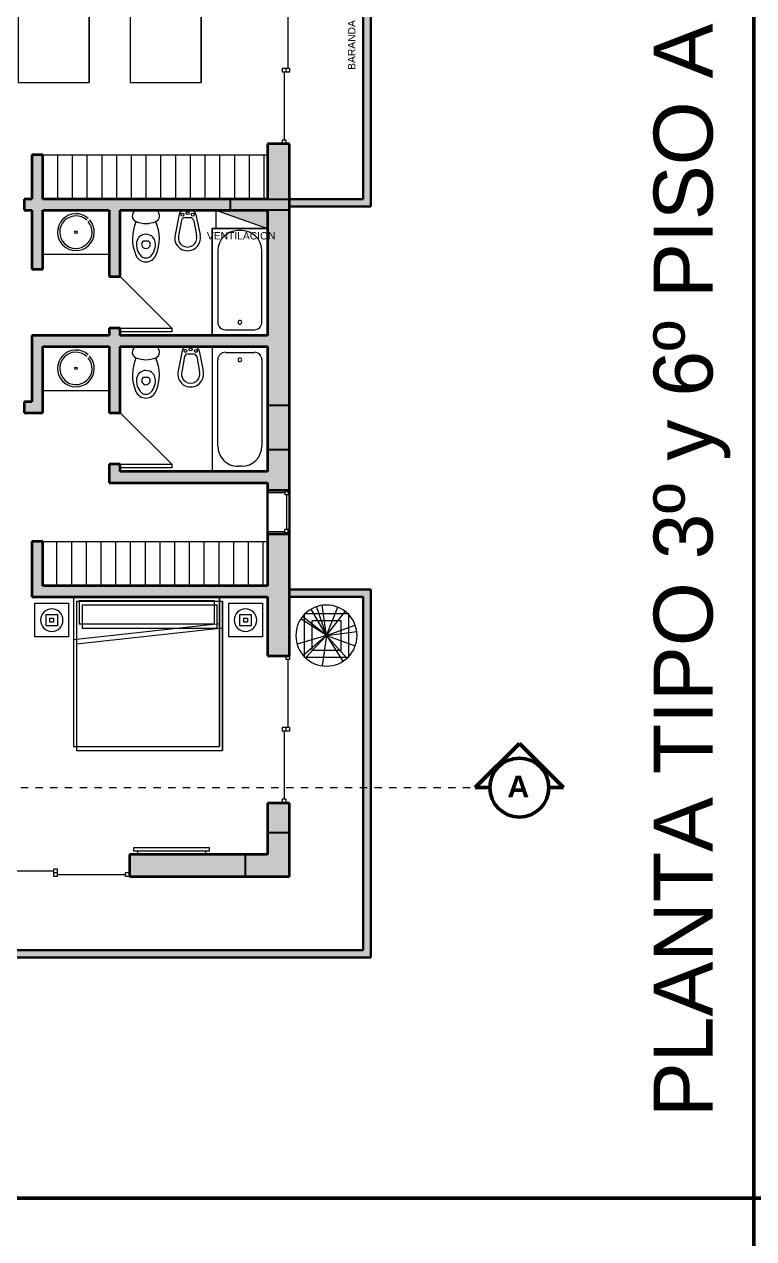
# Model space of a CAD drawing. Header units: metres. Extents: x 42 to 294, y -52 to 32.
# Drawn here: x 73.89 to 83.79, y -24.78 to -8.28 of the extents above; entities that cross this region are included whole.
import ezdxf

# ---------------------------------------------------------------- set-up
doc = ezdxf.new("R2010")
doc.units = ezdxf.units.M
doc.header["$LTSCALE"] = 0.15
doc.linetypes.add('Trazo punto', pattern=[0.015875, 0.00635, -0.004763, 0, -0.004763])
doc.layers.get('0').update_dxf_attribs({"lineweight": 20})
for name, color, linetype, lineweight in [('A-----SYP', 6, 'Continuous', 50), ('A-DOORSYM', 1, 'Continuous', 9), ('A-ELEVOTM', 1, 'Continuous', 9), ('A-GLAZIDM', 6, 'Continuous', 9), ('A-WALL', 2, 'Continuous', 30), ('E-LITEEQM', 4, 'Continuous', 9), ('I-DETLFUM', 2, 'Continuous', 9), ('L-DETLGEM', 6, 'Continuous', 9), ('L-PLNTBEM', 3, 'Continuous', 9), ('P-SANRFIM', 6, 'Continuous', 9), ('RECUADRO', 82, 'Continuous', 50), ('VENTILACIONES', 4, 'Continuous', 9)]:
    doc.layers.add(name, color=color, linetype=linetype, lineweight=lineweight)
doc.layers.add('Hatch', color=8, linetype='Continuous')
doc.layers.add('MUROS', color=11, linetype='Continuous')
doc.styles.get("Standard").update_dxf_attribs({"font": 'arial.ttf', "height": 0.15})

# ---------------------------------------------------------------- blocks, each defined once
blk = doc.blocks.new('Deslizante-2 Paneles - 2000 x 2100mm-74-04 Tercer piso')
at = {"layer": 'A-DOORSYM', "lineweight": 13}
for p, q in [((-1, 0.277), (-1, 0.227)), ((-1, 0.277), (-0.95, 0.277)), ((-1, 0.227), (-0.95, 0.227)), ((-0.95, 0.277), (-0.95, 0.227)), ((-0.0254, 0.277), (-0.0254, 0.227)), ((-0.0254, 0.277), (0.0254, 0.277)), ((-0.0254, 0.227), (-0.0254, 0.177)), ((-0.0254, 0.227), (0.0254, 0.227)), ((-0.0254, 0.227), (0.0254, 0.227)), ((-0.0254, 0.177), (0.0254, 0.177)), ((0.0254, 0.277), (0.0254, 0.227)), ((0.0254, 0.227), (0.0254, 0.177)), ((0.9492, 0.227), (0.9492, 0.177)), ((0.9492, 0.227), (1, 0.227)), ((0.9492, 0.177), (1, 0.177)), ((1, 0.227), (1, 0.177))]:
    blk.add_line(p, q, dxfattribs=at)
at = {"layer": 'A-ELEVOTM'}
for p, q in [((-0.95, 0.252), (-0.0254, 0.252)), ((0.0254, 0.202), (0.9492, 0.202))]:
    blk.add_line(p, q, dxfattribs=at)
blk = doc.blocks.new('Puerta de 1 hoja - 70x210 cm-112-04 Tercer piso')
at = {"layer": 'A-DOORSYM', "lineweight": 13}
for p, q in [((0.617, 0.775), (-0.083, 0.075)), ((0.617, 0.775), (-0.083, 0.075)), ((0.617, 0.075), (0.617, 0.775))]:
    blk.add_line(p, q, dxfattribs=at)
blk = doc.blocks.new('Montante - 0600x 1000mm-97-04 Tercer piso')
at = {"layer": 'A-GLAZIDM', "lineweight": 13}
for p, q in [((-0.3381, 0.15), (-0.31905, 0.15)), ((-0.31905, 0.08655), (-0.31905, 0.15)), ((-0.31905, 0.131), (-0.31905, 0.08655)), ((-0.31905, 0.131), (-0.2746, 0.131)), ((-0.31905, 0.08655), (-0.2746, 0.08655)), ((-0.31905, 0.08655), (-0.30635, 0.08655)), ((-0.30635, -0.15), (-0.30635, 0.08655)), ((-0.2746, 0.131), (-0.2746, 0.08655)), ((-0.2746, 0.108775), (0.1984, 0.108775)), ((0.1984, 0.131), (0.1984, 0.08655)), ((0.24285, 0.131), (0.1984, 0.131)), ((0.24285, 0.08655), (0.1984, 0.08655)), ((0.23015, 0.08655), (0.24285, 0.08655)), ((0.23015, 0.08655), (0.23015, -0.15)), ((0.24285, 0.08655), (0.24285, 0.15)), ((0.2619, 0.15), (0.24285, 0.15)), ((0.24285, 0.131), (0.24285, 0.08655)), ((-0.30635, -0.15), (-0.3381, -0.15)), ((0.23015, -0.15), (0.2619, -0.15))]:
    blk.add_line(p, q, dxfattribs=at)
blk = doc.blocks.new('Bed _3_ - 1981 x 2032mm - King-51-04 Tercer piso')
at = {"layer": 'I-DETLFUM'}
for p, q in [((-0.719, 0.969), (-0.719, -1.062)), ((-0.719, 0.969), (-0.719, -1.062)), ((-0.643, 0.92), (-0.643, 0.602)), ((-0.643, 0.92), (1.186, 0.92)), ((1.186, 0.92), (1.186, 0.602)), ((1.262, 0.969), (1.262, -1.062)), ((1.262, -1.062), (1.262, 0.969)), ((1.262, 0.602), (-0.719, 0.384)), ((-0.643, 0.602), (1.186, 0.602)), ((-0.719, -1.062), (1.262, -1.062)), ((-0.719, -1.062), (1.262, -1.062))]:
    blk.add_line(p, q, dxfattribs=at)
blk = doc.blocks.new('Mesa-Mesita de noche - 0457 x 0457 x 0610 mm-18-04 Tercer piso')
at = {"layer": 'I-DETLFUM'}
for p, q in [((0.004, 0), (0.004, 0.457)), ((0.004, 0.457), (0.461, 0.457)), ((0.461, 0.457), (0.461, 0)), ((0.461, 0), (0.004, 0))]:
    blk.add_line(p, q, dxfattribs=at)
blk = doc.blocks.new('Table Lamp _2_ - 60 watt Incandescent-17-04 Tercer piso')
at = {"layer": 'E-LITEEQM'}
for p, q in [((-0.0762, -0.0762), (-0.0762, 0.0762)), ((-0.0762, 0.0762), (0.0762, 0.0762)), ((-0.0254, -0.0254), (-0.0254, 0.0254)), ((-0.0254, 0.0254), (0.0254, 0.0254)), ((0.0254, 0.0254), (0.0254, -0.0254)), ((0.0762, 0.0762), (0.0762, -0.0762)), ((0.0762, -0.0762), (-0.0762, -0.0762)), ((0.0254, -0.0254), (-0.0254, -0.0254))]:
    blk.add_line(p, q, dxfattribs=at)
for start, end in [(360, 180), (180, 360)]:
    blk.add_arc((0, 0), 0.1524, start, end, dxfattribs=at)
blk = doc.blocks.new('Sink - Bathroom _2_ - Sink - Bathroom _2_-50-04 Tercer piso')
at = {"layer": 'P-SANRFIM'}
for p, q in [((-0.425, -0.002), (-0.425, -0.6)), ((-0.425, -0.002), (-0.425, -0.6)), ((-0.425, -0.6), (0.474, -0.6)), ((-0.425, -0.6), (0.474, -0.6))]:
    blk.add_line(p, q, dxfattribs=at)
blk.add_circle((0.025, -0.3), 0.017, dxfattribs=at)
for radius, start, end in [(0.25, 47.6925, 41.9972), (0.22, 47.9684, 41.4712)]:
    blk.add_arc((0.025, -0.3), radius, start, end, dxfattribs=at)
blk = doc.blocks.new('Sink - Bathroom _2_ - Sink - Bathroom _2_-49-04 Tercer piso')
at = {"layer": 'P-SANRFIM'}
for p, q in [((-0.425, -0.002), (-0.425, -0.6)), ((-0.425, -0.002), (-0.425, -0.6)), ((-0.425, -0.6), (0.474, -0.6)), ((-0.425, -0.6), (0.474, -0.6))]:
    blk.add_line(p, q, dxfattribs=at)
blk.add_circle((0.025, -0.3), 0.017, dxfattribs=at)
for radius, start, end in [(0.25, 47.6925, 41.9972), (0.22, 47.9684, 41.4712)]:
    blk.add_arc((0.025, -0.3), radius, start, end, dxfattribs=at)
blk = doc.blocks.new('2D Bath _2_ - 2D Bath _2_ 2-47-04 Tercer piso')
at = {"layer": 'P-SANRFIM'}
for p, q in [((-1.111, -0.15), (-1.111, -0.9)), ((-1.111, -0.15), (-1.111, -0.9)), ((-1.034, -0.722), (-1.034, -0.328)), ((-0.933, -0.226), (0.24, -0.226)), ((0.513, -0.5), (0.513, -0.55)), ((0.24, -0.824), (-0.933, -0.824)), ((-1.111, -0.9), (0.586, -0.9)), ((-1.111, -0.9), (0.586, -0.9))]:
    blk.add_line(p, q, dxfattribs=at)
for centre, radius, start, end in [((-0.933, -0.328), 0.102, 90, 180), ((0.24, -0.5), 0.273, 360, 90), ((-0.933, -0.525), 0.0254, 360, 180), ((-0.933, -0.525), 0.0254, 180, 0), ((0.24, -0.55), 0.273, 270, 0), ((-0.933, -0.722), 0.102, 180, 270)]:
    blk.add_arc(centre, radius, start, end, dxfattribs=at)
blk = doc.blocks.new('WC w Cistern _5_ - 540 x 360mm-46-04 Tercer piso')
at = {"layer": 'P-SANRFIM'}
for p, q in [((-0.147, -0.002), (-0.147, -0.009)), ((-0.147, -0.002), (-0.147, -0.009)), ((0.147, -0.009), (0.147, -0.002)), ((0.147, -0.009), (0.147, -0.002)), ((-0.043, -0.431), (-0.031, -0.418)), ((-0.031, -0.418), (0.031, -0.418)), ((0.031, -0.418), (0.043, -0.431))]:
    blk.add_line(p, q, dxfattribs=at)
for centre, radius, start, end in [((-0.103, -0.079), 0.0825, 122.2745, 248.8192), ((-0.103, -0.079), 0.0825, 122.2745, 246.8782), ((0.375, -0.388), 0.558, 155.3545, 203.7969), ((0.375, -0.388), 0.558, 155.3903, 203.7969), ((0, 0.162), 0.344, 246.8782, 293.1218), ((-0.375, -0.388), 0.558, 336.2031, 24.6455), ((0.103, -0.079), 0.0825, 291.1808, 57.7255), ((-0.375, -0.388), 0.558, 336.2031, 24.6097), ((0.103, -0.079), 0.0825, 293.1218, 57.7255), ((0, -0.456), 0.128, 89.9985, 170.9061), ((0, -0.456), 0.128, 42.4453, 90.0015), ((0.091, -0.47), 0.22, 170.9061, 224.3974), ((-0.008, -0.466), 0.05, 135, 197.1865), ((0, -0.464), 0.0581, 197.1865, 342.8171), ((0.008, -0.466), 0.05, 342.8171, 45), ((-0.091, -0.47), 0.22, 315.6026, 9.0939), ((0, -0.456), 0.128, 9.0939, 42.4453), ((0.001, -0.553), 0.15, 203.7969, 269.4689), ((0.001, -0.553), 0.15, 203.7969, 269.4689), ((-0.008, -0.567), 0.0816, 224.3974, 275.8355), ((-0.001, -0.553), 0.15, 270.5311, 336.2031), ((-0.001, -0.553), 0.15, 270.5311, 336.2031), ((0.008, -0.567), 0.0816, 264.1645, 315.6026)]:
    blk.add_arc(centre, radius, start, end, dxfattribs=at)
blk = doc.blocks.new('Television - Plasma - 42_-33-04 Tercer piso')
at = {"layer": 'I-DETLFUM'}
for p, q in [((0.5207, 0), (-0.4064, 0)), ((-0.4064, 0), (-0.4064, -0.0508)), ((0.5207, 0), (-0.4064, 0)), ((-0.4064, 0), (-0.4064, -0.0508)), ((-0.4064, -0.0508), (-0.4572, -0.0508)), ((-0.4572, -0.0508), (-0.4572, -0.0889)), ((-0.4572, -0.0508), (-0.4572, -0.0889)), ((0.5715, -0.0508), (-0.4572, -0.0508)), ((-0.4572, -0.0889), (0.5715, -0.0889)), ((-0.4572, -0.0889), (0.5715, -0.0889)), ((0.5207, -0.0508), (0.5207, 0)), ((0.5207, -0.0508), (0.5207, 0)), ((0.5715, -0.0508), (0.5207, -0.0508)), ((0.5715, -0.0889), (0.5715, -0.0508)), ((0.5715, -0.0889), (0.5715, -0.0508))]:
    blk.add_line(p, q, dxfattribs=at)
blk = doc.blocks.new('Tiesto - 0600 x 0600mm-31-04 Tercer piso')
at = {"layer": 'L-DETLGEM'}
for p, q in [((-0.3, -0.3), (-0.3, 0.3)), ((-0.3, 0.3), (0.3, 0.3)), ((-0.1984, 0.1984), (-0.1984, -0.1984)), ((0.1984, 0.1984), (-0.1984, 0.1984)), ((0.1984, -0.1984), (0.1984, 0.1984)), ((0.3, 0.3), (0.3, -0.3)), ((0.3, -0.3), (-0.3, -0.3)), ((-0.1984, -0.1984), (0.1984, -0.1984))]:
    blk.add_line(p, q, dxfattribs=at)
blk = doc.blocks.new('RPC Tree - Deciduous - Gray Birch - 1_5 Meter-30-04 Tercer piso')
at = {"layer": 'L-PLNTBEM'}
for q in [(-0.209, 0.359), (-0.133, 0.393), (-0.059, 0.411), (0.156, 0.385), (-0.347, 0.228), (-0.325, 0.257), (0.254, 0.328), (-0.397, -0.119), (-0.314, -0.271), (-0.284, -0.302), (-0.059, -0.411), (0.39, 0.141), (0.412, 0.053), (0.224, -0.349), (0.278, -0.308), (0.391, -0.14)]:
    blk.add_line((0, 0), q, dxfattribs=at)
for start, end in [(360, 180), (180, 360)]:
    blk.add_arc((0, 0), 0.415, start, end, dxfattribs=at)
blk = doc.blocks.new('Sección - Extremo de sección-3896-04 Tercer piso')
at = {"layer": 'A-----SYP'}
for p, q in [((-0.006, 0.00598), (-0.012, 0)), ((0, 0), (-0.006, 0.00598)), ((-0.012, 0), (-0.01, 0)), ((-0.002, 0), (0, 0))]:
    blk.add_line(p, q, dxfattribs=at)
blk.add_circle((-0.006, 0), 0.004, dxfattribs=at)
blk.add_arc((-0.006, 0), 0.004, 0, 180, dxfattribs=at)
blk = doc.blocks.new('Deslizante-2 Paneles - 2000 x 2100mm-72-02 Primer piso')
at = {"layer": 'A-DOORSYM', "lineweight": 13}
for p, q in [((-1, 0.277), (-1, 0.227)), ((-1, 0.277), (-0.95, 0.277)), ((-1, 0.227), (-0.95, 0.227)), ((-0.95, 0.277), (-0.95, 0.227)), ((-0.0254, 0.277), (-0.0254, 0.227)), ((-0.0254, 0.277), (0.0254, 0.277)), ((-0.0254, 0.227), (-0.0254, 0.177)), ((-0.0254, 0.227), (0.0254, 0.227)), ((-0.0254, 0.227), (0.0254, 0.227)), ((-0.0254, 0.177), (0.0254, 0.177)), ((0.0254, 0.277), (0.0254, 0.227)), ((0.0254, 0.227), (0.0254, 0.177)), ((0.9492, 0.227), (0.9492, 0.177)), ((0.9492, 0.227), (1, 0.227)), ((0.9492, 0.177), (1, 0.177)), ((1, 0.227), (1, 0.177))]:
    blk.add_line(p, q, dxfattribs=at)
at = {"layer": 'A-ELEVOTM'}
for p, q in [((-0.95, 0.252), (-0.0254, 0.252)), ((0.0254, 0.202), (0.9492, 0.202))]:
    blk.add_line(p, q, dxfattribs=at)
blk = doc.blocks.new('Puerta de 1 hoja - 70x210 cm-62-02 Primer piso')
at = {"layer": 'A-DOORSYM', "lineweight": 13}
for p, q in [((0.617, 0.775), (-0.083, 0.075)), ((0.617, 0.775), (-0.083, 0.075)), ((0.617, 0.075), (0.617, 0.775))]:
    blk.add_line(p, q, dxfattribs=at)
blk = doc.blocks.new('Bed _3_ - 1981 x 2032mm - King-21-02 Primer piso')
at = {"layer": 'I-DETLFUM'}
for p, q in [((-0.719, 0.97), (-0.719, -1.062)), ((-0.719, 0.97), (-0.719, -1.062)), ((-0.643, 0.92), (-0.643, 0.602)), ((-0.643, 0.92), (1.186, 0.92)), ((1.186, 0.92), (1.186, 0.602)), ((1.262, -1.062), (1.262, 0.97)), ((1.262, 0.97), (1.262, -1.062)), ((1.262, 0.602), (-0.719, 0.384)), ((-0.643, 0.602), (1.186, 0.602)), ((-0.719, -1.062), (1.262, -1.062)), ((-0.719, -1.062), (1.262, -1.062))]:
    blk.add_line(p, q, dxfattribs=at)
blk = doc.blocks.new('Mesa-Mesita de noche - 0457 x 0457 x 0610 mm-22-02 Primer piso')
at = {"layer": 'I-DETLFUM'}
for p, q in [((0.004, 0), (0.004, 0.457)), ((0.004, 0.457), (0.461, 0.457)), ((0.461, 0.457), (0.461, 0)), ((0.461, 0), (0.004, 0))]:
    blk.add_line(p, q, dxfattribs=at)
blk = doc.blocks.new('Table Lamp _2_ - 60 watt Incandescent-23-02 Primer piso')
at = {"layer": 'E-LITEEQM'}
for p, q in [((-0.0762, -0.0762), (-0.0762, 0.0762)), ((-0.0762, 0.0762), (0.0762, 0.0762)), ((-0.0254, -0.0254), (-0.0254, 0.0254)), ((-0.0254, 0.0254), (0.0254, 0.0254)), ((0.0254, 0.0254), (0.0254, -0.0254)), ((0.0762, 0.0762), (0.0762, -0.0762)), ((0.0762, -0.0762), (-0.0762, -0.0762)), ((0.0254, -0.0254), (-0.0254, -0.0254))]:
    blk.add_line(p, q, dxfattribs=at)
for start, end in [(360, 180), (180, 360)]:
    blk.add_arc((0, 0), 0.1524, start, end, dxfattribs=at)
blk = doc.blocks.new('Television - Plasma - 42_-91-02 Primer piso')
at = {"layer": 'I-DETLFUM'}
for p, q in [((-0.4064, 0), (-0.4064, -0.0508)), ((-0.4064, 0), (-0.4064, -0.0508)), ((-0.4064, -0.0508), (-0.4572, -0.0508)), ((-0.4572, -0.0508), (-0.4572, -0.0889)), ((-0.4572, -0.0508), (-0.4572, -0.0889)), ((0.5715, -0.0508), (-0.4572, -0.0508)), ((-0.4572, -0.0889), (0.5715, -0.0889)), ((-0.4572, -0.0889), (0.5715, -0.0889)), ((0.5207, -0.0508), (0.5207, 0)), ((0.5207, -0.0508), (0.5207, 0)), ((0.5715, -0.0508), (0.5207, -0.0508)), ((0.5715, -0.0889), (0.5715, -0.0508)), ((0.5715, -0.0889), (0.5715, -0.0508))]:
    blk.add_line(p, q, dxfattribs=at)
blk = doc.blocks.new('Bed _3_ - 0965 x 1905mm - Twin-89-02 Primer piso')
at = {"layer": 'I-DETLFUM'}
for p, q in [((0.754, 0.907), (-0.211, 0.907)), ((-0.211, 0.907), (-0.211, -0.998)), ((-0.211, 0.907), (-0.211, -0.998)), ((-0.211, 0.907), (0.754, 0.907)), ((-0.135, 0.856), (-0.135, 0.602)), ((-0.135, 0.856), (0.678, 0.856)), ((0.678, 0.856), (0.678, 0.602)), ((0.754, -0.998), (0.754, 0.907)), ((0.754, 0.907), (0.754, -0.998)), ((0.754, 0.602), (-0.211, 0.384)), ((-0.135, 0.602), (0.678, 0.602)), ((-0.211, -0.998), (0.754, -0.998)), ((-0.211, -0.998), (0.754, -0.998))]:
    blk.add_line(p, q, dxfattribs=at)

msp = doc.modelspace()

# ---------------------------------------------------------------- hatches: boundary and pattern name
at = {"layer": 'Hatch', "ltscale": 0.2}
for points in [[(77.493, -10.659), (76.693, -10.659), (76.693, -10.809), (77.493, -10.809)], [(77.493, -13.459), (77.193, -13.459), (77.193, -14.059), (77.493, -14.059)]]:
    msp.add_hatch(color=256, dxfattribs=at).paths.add_polyline_path(points)
at = {"layer": 'Hatch'}
msp.add_hatch(color=256, dxfattribs=at).paths.add_polyline_path([(77.493, -19.859), (77.493, -19.259), (77.193, -19.259), (77.193, -19.559), (76.893, -19.559), (76.893, -19.859)])
at = {"layer": 'MUROS'}
h = msp.add_hatch(color=256, dxfattribs=at)
h.paths.add_polyline_path([(78.593, 0.141), (77.493, 0.141), (77.493, 0.041), (78.493, 0.041), (78.493, -6.965), (78.493, -7.115), (78.493, -10.659), (77.493, -10.659), (77.493, -10.759), (78.593, -10.759)])
h.paths.add_polyline_path([(78.493, -6.965), (77.493, -6.965), (77.493, -7.115), (78.493, -7.115)], flags=17)
h.paths.add_polyline_path([(77.493, -6.172), (77.193, -6.172), (77.193, -6.834), (77.493, -6.834)])
h.paths.add_polyline_path([(77.493, -7.434), (77.193, -7.434), (77.193, -7.909), (77.493, -7.909)])
h.paths.add_polyline_path([(77.193, -6.984), (73.318, -6.984), (73.318, -7.134), (77.193, -7.134)])
h.paths.add_polyline_path([(72.518, -6.984), (71.693, -6.984), (71.693, -7.134), (72.518, -7.134)])
h.paths.add_polyline_path([(70.793, -6.984), (70.743, -6.984), (70.718, -6.984), (70.718, -4.259), (70.568, -4.259), (70.568, -6.984), (70.493, -6.984), (70.493, -7.134), (70.793, -7.134)])
h.paths.add_polyline_path([(69.593, -6.984), (67.218, -6.984), (67.218, -7.034), (67.518, -7.034), (67.518, -7.134), (69.593, -7.134)])
h.paths.add_polyline_path([(77.493, -3.034), (77.193, -3.034), (77.193, -3.209), (72.968, -3.209), (72.968, -3.109), (72.818, -3.109), (72.818, -3.209), (72.018, -3.209), (72.018, -3.359), (77.193, -3.359), (77.193, -4.172), (77.493, -4.172)])
h = msp.add_hatch(color=256, dxfattribs=at)
h.paths.add_polyline_path([(72.993, -7.134), (72.843, -7.134), (72.843, -7.859), (72.845, -7.859), (72.845, -7.924), (72.843, -8.659), (71.468, -8.659), (71.468, -8.809), (71.518, -8.809), (71.543, -8.809), (71.543, -11.409), (71.693, -11.409), (71.693, -10.809), (72.043, -10.809), (72.043, -10.659), (71.693, -10.659), (71.693, -8.809), (72.843, -8.809), (72.843, -10.337), (72.993, -10.337)])
h.paths.add_polyline_path([(76.693, -10.659), (74.143, -10.659), (74.143, -10.059), (73.993, -10.059), (73.993, -10.659), (73.893, -10.659), (73.893, -10.809), (73.993, -10.809), (73.993, -11.609), (74.143, -11.609), (74.143, -10.809), (74.143, -10.809), (75.043, -10.809), (75.043, -11.709), (75.193, -11.709), (75.193, -10.809), (76.693, -10.809)])
h.paths.add_polyline_path([(72.843, -10.659), (72.743, -10.659), (72.743, -10.809), (72.843, -10.809)], flags=17)
h.paths.add_polyline_path([(73.093, -10.659), (73.043, -10.659), (72.993, -10.659), (72.993, -10.809), (73.093, -10.809)])
h.paths.add_polyline_path([(77.493, -9.909), (77.193, -9.909), (77.193, -10.659), (77.493, -10.659)])
h.paths.add_polyline_path([(77.493, -10.809), (77.193, -10.809), (77.193, -12.509), (75.193, -12.509), (75.193, -12.409), (75.043, -12.409), (75.043, -12.509), (73.993, -12.509), (73.993, -13.409), (73.893, -13.409), (73.893, -13.559), (74.143, -13.559), (74.143, -12.659), (74.143, -12.659), (75.043, -12.659), (75.043, -13.559), (75.193, -13.559), (75.193, -12.659), (77.193, -12.659), (77.193, -12.662), (77.193, -13.459), (77.493, -13.459)])
h.paths.add_polyline_path([(77.493, -14.059), (77.193, -14.059), (77.193, -14.359), (75.193, -14.359), (75.193, -14.259), (75.043, -14.259), (75.043, -14.509), (77.193, -14.509), (77.193, -14.609), (77.493, -14.609)])
h = msp.add_hatch(color=256, dxfattribs=at)
h.paths.add_polyline_path([(77.493, -15.209), (77.193, -15.209), (77.193, -15.909), (74.143, -15.909), (74.143, -15.309), (73.993, -15.309), (73.993, -16.059), (77.193, -16.059), (77.193, -16.859), (77.493, -16.859)])
h.paths.add_polyline_path([(78.593, -15.959), (77.493, -15.959), (77.493, -16.059), (78.493, -16.059), (78.493, -18.649), (78.593, -18.649)])
h.paths.add_polyline_path([(78.593, -18.649), (78.493, -18.649), (78.493, -20.859), (65.668, -20.859), (65.668, -19.859), (65.568, -19.859), (65.568, -20.959), (78.593, -20.959)])
h.paths.add_polyline_path([(72.993, -14.059), (72.843, -14.059), (72.843, -18.649), (72.993, -18.649)])
h.paths.add_polyline_path([(73.093, -13.409), (72.743, -13.409), (72.743, -13.559), (72.793, -13.559), (72.843, -13.559), (72.843, -13.459), (72.993, -13.459), (72.993, -13.559), (73.093, -13.559)])
h = msp.add_hatch(color=256, dxfattribs=at)
h.paths.add_polyline_path([(77.493, -18.859), (77.193, -18.859), (77.193, -19.259), (77.493, -19.259)])
h.paths.add_polyline_path([(76.893, -19.559), (75.318, -19.559), (75.318, -19.859), (76.893, -19.859)])
h.paths.add_polyline_path([(73.318, -19.559), (73.218, -19.559), (73.218, -19.859), (73.318, -19.859)])
h.paths.add_polyline_path([(72.618, -19.559), (72.518, -19.559), (72.518, -19.859), (72.618, -19.859)])
h.paths.add_polyline_path([(72.993, -18.649), (72.843, -18.649), (72.843, -19.559), (72.993, -19.559)])
h.paths.add_polyline_path([(70.518, -19.559), (70.068, -19.559), (70.068, -19.859), (70.518, -19.859)])
h.paths.add_polyline_path([(69.768, -18.649), (69.618, -18.649), (69.618, -19.559), (69.768, -19.559)])
h.paths.add_polyline_path([(69.468, -19.559), (68.455, -19.559), (68.455, -19.859), (69.468, -19.859)])
h.paths.add_polyline_path([(66.455, -19.559), (65.368, -19.559), (65.368, -19.859), (66.455, -19.859)])
h.paths.add_polyline_path([(65.368, -18.959), (65.068, -18.959), (65.068, -19.059), (65.368, -19.059)])
at = {"layer": 'VENTILACIONES'}
msp.add_hatch(color=256, dxfattribs=at).paths.add_polyline_path([(77.193, -10.809), (76.693, -10.809), (76.493, -10.809), (77.193, -11.059)])

# ---------------------------------------------------------------- linework, layer by layer
for p, q in [((74.143, -10.059), (77.193, -10.059)), ((74.343, -10.059), (74.343, -10.659)), ((74.543, -10.059), (74.543, -10.659)), ((74.743, -10.059), (74.743, -10.659)), ((74.943, -10.059), (74.943, -10.659)), ((75.143, -10.059), (75.143, -10.659)), ((75.343, -10.059), (75.343, -10.659)), ((75.543, -10.059), (75.543, -10.659)), ((75.743, -10.059), (75.743, -10.659)), ((75.943, -10.059), (75.943, -10.659)), ((76.143, -10.059), (76.143, -10.659)), ((76.343, -10.059), (76.343, -10.659)), ((76.543, -10.059), (76.543, -10.659)), ((76.743, -10.059), (76.743, -10.659)), ((76.943, -10.059), (76.943, -10.659)), ((77.143, -10.059), (77.143, -10.659)), ((74.131, -15.309), (77.181, -15.309)), ((74.331, -15.309), (74.331, -15.909)), ((74.531, -15.309), (74.531, -15.909)), ((74.731, -15.309), (74.731, -15.909)), ((74.931, -15.309), (74.931, -15.909)), ((75.131, -15.309), (75.131, -15.909)), ((75.331, -15.309), (75.331, -15.909)), ((75.531, -15.309), (75.531, -15.909)), ((75.731, -15.309), (75.731, -15.909)), ((75.931, -15.309), (75.931, -15.909)), ((76.131, -15.309), (76.131, -15.909)), ((76.331, -15.309), (76.331, -15.909)), ((76.531, -15.309), (76.531, -15.909)), ((76.731, -15.309), (76.731, -15.909)), ((76.931, -15.309), (76.931, -15.909)), ((77.131, -15.309), (77.131, -15.909))]:
    msp.add_line(p, q)
at = {"layer": 'A-----SYP', "linetype": 'Trazo punto', "lineweight": 15}
msp.add_line((46.844, -18.649), (80.011, -18.649), dxfattribs=at)
at = {"layer": 'A-DOORSYM'}
for p, q in [((75.193, -12.459), (75.193, -12.409)), ((75.893, -12.459), (75.193, -12.459)), ((75.893, -12.409), (75.893, -12.459)), ((75.193, -14.309), (75.193, -14.259)), ((75.893, -14.309), (75.193, -14.309)), ((75.893, -14.259), (75.893, -14.309))]:
    msp.add_line(p, q, dxfattribs=at)
at = {"layer": 'A-WALL'}
for p, q in [((78.593, 0.141), (78.593, -10.759)), ((78.493, -10.659), (78.493, -7.115)), ((77.493, -10.659), (78.493, -10.659)), ((77.493, -10.759), (77.493, -10.659)), ((78.593, -10.759), (77.493, -10.759)), ((77.193, -15.209), (77.193, -14.609)), ((77.493, -14.609), (77.493, -15.209)), ((77.493, -15.959), (78.593, -15.959)), ((78.593, -15.959), (78.593, -20.959)), ((78.493, -16.059), (77.493, -16.059)), ((78.493, -20.859), (78.493, -16.059)), ((65.668, -20.859), (78.493, -20.859)), ((78.593, -20.959), (65.568, -20.959))]:
    msp.add_line(p, q, dxfattribs=at)
at = {"layer": 'A-WALL', "lineweight": 35}
for p, q in [((74.143, -10.059), (73.993, -10.059)), ((73.993, -10.059), (73.993, -10.659)), ((74.143, -10.659), (74.143, -10.059)), ((77.193, -9.909), (77.193, -10.659)), ((77.493, -9.909), (77.193, -9.909)), ((77.493, -14.609), (77.493, -9.909)), ((73.993, -10.659), (73.893, -10.659)), ((73.893, -10.659), (73.893, -10.809)), ((77.193, -10.659), (74.143, -10.659)), ((73.893, -10.809), (73.993, -10.809)), ((73.993, -10.809), (73.993, -11.609)), ((74.143, -10.809), (75.043, -10.809)), ((74.143, -11.609), (74.143, -10.809)), ((75.043, -10.809), (75.043, -11.709)), ((75.193, -10.809), (77.193, -10.809)), ((75.193, -11.709), (75.193, -10.809)), ((77.193, -10.809), (77.193, -12.509)), ((73.993, -11.609), (74.143, -11.609)), ((75.043, -11.709), (75.193, -11.709)), ((75.043, -12.509), (73.993, -12.509)), ((73.993, -12.509), (73.993, -13.409)), ((75.193, -12.409), (75.043, -12.409)), ((75.043, -12.409), (75.043, -12.509)), ((75.193, -12.509), (75.193, -12.409)), ((77.193, -12.509), (75.193, -12.509)), ((74.143, -12.659), (75.043, -12.659)), ((74.143, -13.559), (74.143, -12.659)), ((75.043, -12.659), (75.043, -13.559)), ((75.193, -12.659), (77.193, -12.659)), ((75.193, -13.559), (75.193, -12.659)), ((77.193, -12.659), (77.193, -14.359)), ((73.993, -13.409), (73.893, -13.409)), ((73.893, -13.409), (73.893, -13.559)), ((73.893, -13.559), (74.143, -13.559)), ((75.043, -13.559), (75.193, -13.559)), ((75.043, -14.259), (75.043, -14.509)), ((75.193, -14.259), (75.043, -14.259)), ((75.193, -14.359), (75.193, -14.259)), ((75.043, -14.509), (77.193, -14.509)), ((77.193, -14.359), (75.193, -14.359)), ((77.193, -14.509), (77.193, -14.609)), ((77.193, -14.609), (77.493, -14.609)), ((74.143, -15.309), (73.993, -15.309)), ((73.993, -15.309), (73.993, -16.059)), ((74.143, -15.909), (74.143, -15.309)), ((77.193, -15.209), (77.193, -15.909)), ((77.493, -15.209), (77.193, -15.209)), ((77.493, -16.859), (77.493, -15.209)), ((77.193, -15.909), (74.143, -15.909)), ((73.993, -16.059), (77.193, -16.059)), ((77.193, -16.059), (77.193, -16.859)), ((77.193, -16.859), (77.493, -16.859)), ((77.193, -18.859), (77.193, -19.559)), ((77.493, -18.859), (77.193, -18.859)), ((77.493, -19.859), (77.493, -18.859)), ((77.193, -19.559), (75.318, -19.559)), ((75.318, -19.559), (75.318, -19.859)), ((75.318, -19.859), (77.493, -19.859))]:
    msp.add_line(p, q, dxfattribs=at)
at = {"layer": 'Hatch', "ltscale": 0.2}
for p, q in [((76.693, -10.809), (76.693, -10.659)), ((76.693, -10.659), (77.493, -10.659)), ((77.493, -10.659), (77.493, -10.809)), ((77.493, -10.809), (76.693, -10.809)), ((77.493, -13.459), (77.193, -13.459)), ((77.193, -14.059), (77.193, -13.459)), ((77.493, -14.059), (77.493, -13.459)), ((77.193, -14.059), (77.493, -14.059)), ((77.193, -19.259), (77.493, -19.259)), ((77.493, -19.259), (77.493, -19.859)), ((76.893, -19.859), (76.893, -19.559)), ((76.893, -19.559), (77.193, -19.559)), ((77.493, -19.859), (76.893, -19.859))]:
    msp.add_line(p, q, dxfattribs=at)
at = {"layer": 'Hatch'}
msp.add_line((77.193, -19.259), (77.193, -19.559), dxfattribs=at)
at = {"layer": 'I-DETLFUM'}
msp.add_line((74.601, -16.117), (76.582, -16.117), dxfattribs=at)
at = {"layer": 'P-SANRFIM'}
for p, q in [((75.995, -10.869), (75.939, -11.142)), ((76.068, -10.809), (76.149, -10.809)), ((76.222, -10.869), (76.278, -11.142)), ((76.026, -10.947), (75.987, -11.154)), ((76.074, -10.909), (76.142, -10.909)), ((76.108, -10.959), (76.108, -10.959)), ((76.191, -10.947), (76.23, -11.154)), ((76.443, -11.059), (76.443, -12.509)), ((77.193, -11.059), (76.443, -11.059)), ((76.443, -11.059), (77.193, -11.059)), ((76.443, -12.509), (76.443, -11.059)), ((76.843, -11.085), (76.792, -11.085)), ((76.519, -11.359), (76.519, -12.331)), ((77.116, -12.331), (77.116, -11.359)), ((77.193, -12.509), (76.443, -12.509)), ((76.62, -12.433), (77.015, -12.433)), ((76.11, -12.659), (76.191, -12.659)), ((76.036, -12.719), (75.98, -12.992)), ((76.068, -12.797), (76.029, -13.004)), ((76.116, -12.759), (76.184, -12.759)), ((76.15, -12.809), (76.15, -12.809)), ((76.233, -12.797), (76.272, -13.004)), ((76.264, -12.719), (76.32, -12.992))]:
    msp.add_line(p, q, dxfattribs=at)
for centre in [(76.038, -10.869), (76.108, -10.849), (76.179, -10.869), (76.15, -12.699), (76.08, -12.719), (76.221, -12.719)]:
    msp.add_circle(centre, 0.02, dxfattribs=at)
for centre, radius, start, end in [((76.068, -10.884), 0.075, 90, 168.4097), ((76.149, -10.884), 0.075, 11.5903, 90), ((76.074, -10.959), 0.05, 90, 166.1286), ((76.142, -10.959), 0.05, 13.8714, 90), ((76.108, -11.184), 0.175, 166.1286, 13.8714), ((76.108, -11.184), 0.125, 166.1286, 13.8714), ((76.792, -11.359), 0.273, 90, 180), ((76.843, -11.359), 0.273, 360, 90), ((76.62, -12.331), 0.102, 180, 270), ((76.818, -12.331), 0.0254, 90, 270), ((76.818, -12.331), 0.0254, 270, 90), ((77.015, -12.331), 0.102, 270, 360), ((76.11, -12.734), 0.075, 90, 168.4097), ((76.191, -12.734), 0.075, 11.5903, 90), ((76.116, -12.809), 0.05, 90, 166.1286), ((76.184, -12.809), 0.05, 13.8714, 90), ((76.15, -13.034), 0.175, 166.1286, 13.8714), ((76.15, -13.034), 0.125, 166.1286, 13.8714)]:
    msp.add_arc(centre, radius, start, end, dxfattribs=at)
at = {"layer": 'RECUADRO', "ltscale": 0.1}
for p, q in [((83.791, -26.359), (83.791, 3.341)), ((83.791, 3.341), (83.791, -26.359)), ((41.791, -24.225), (209.791, -24.225)), ((209.791, -24.225), (41.791, -24.225))]:
    msp.add_line(p, q, dxfattribs=at)
at = {"layer": 'VENTILACIONES'}
for p, q in [((77.193, -10.809), (76.493, -10.809)), ((76.493, -10.809), (76.493, -11.059)), ((76.493, -10.809), (77.193, -11.059)), ((76.493, -11.059), (77.193, -11.059)), ((76.493, -11.059), (77.193, -11.059))]:
    msp.add_line(p, q, dxfattribs=at)

# ---------------------------------------------------------------- block references
at = {"layer": 'A-----SYP', "extrusion": (0, 0, -1), "xscale": 99.99999999999993, "yscale": 99.99999999999993, "zscale": 99.99999999999993}
msp.add_blockref('Sección - Extremo de sección-3896-04 Tercer piso', (-80.011, -18.649), dxfattribs=at)
at = {"layer": 'A-DOORSYM'}
for name, p, rotation in [('Deslizante-2 Paneles - 2000 x 2100mm-74-04 Tercer piso', (77.216, -8.909), 269.9999999999999), ('Deslizante-2 Paneles - 2000 x 2100mm-72-02 Primer piso', (77.216, -8.909), 269.9999999999999), ('Puerta de 1 hoja - 70x210 cm-112-04 Tercer piso', (75.118, -11.792), 269.9999999999999), ('Puerta de 1 hoja - 70x210 cm-62-02 Primer piso', (75.118, -11.792), 269.9999999999999), ('Puerta de 1 hoja - 70x210 cm-112-04 Tercer piso', (75.118, -13.642), 269.9999999999999), ('Puerta de 1 hoja - 70x210 cm-62-02 Primer piso', (75.118, -13.642), 269.9999999999999), ('Deslizante-2 Paneles - 2000 x 2100mm-74-04 Tercer piso', (77.216, -17.859), 269.9999999999999), ('Deslizante-2 Paneles - 2000 x 2100mm-74-04 Tercer piso', (74.318, -19.582), 180), ('Deslizante-2 Paneles - 2000 x 2100mm-72-02 Primer piso', (74.318, -19.582), 180)]:
    msp.add_blockref(name, p, dxfattribs=dict(at, rotation=rotation))
at = {"layer": 'A-GLAZIDM', "rotation": 269.9999999999999}
msp.add_blockref('Montante - 0600x 1000mm-97-04 Tercer piso', (77.343, -14.947), dxfattribs=at)
at = {"layer": 'E-LITEEQM'}
for name, p in [('Table Lamp _2_ - 60 watt Incandescent-17-04 Tercer piso', (74.265, -16.376)), ('Table Lamp _2_ - 60 watt Incandescent-23-02 Primer piso', (74.265, -16.376)), ('Table Lamp _2_ - 60 watt Incandescent-17-04 Tercer piso', (76.895, -16.376)), ('Table Lamp _2_ - 60 watt Incandescent-23-02 Primer piso', (76.895, -16.376))]:
    msp.add_blockref(name, p, dxfattribs=at)
at = {"layer": 'I-DETLFUM'}
for name, p in [('Bed _3_ - 0965 x 1905mm - Twin-89-02 Primer piso', (74.02, -8.078)), ('Bed _3_ - 0965 x 1905mm - Twin-89-02 Primer piso', (75.54, -8.078)), ('Mesa-Mesita de noche - 0457 x 0457 x 0610 mm-18-04 Tercer piso', (74.032, -16.604)), ('Mesa-Mesita de noche - 0457 x 0457 x 0610 mm-22-02 Primer piso', (74.032, -16.604)), ('Bed _3_ - 1981 x 2032mm - King-21-02 Primer piso', (75.281, -17.028)), ('Bed _3_ - 1981 x 2032mm - King-51-04 Tercer piso', (75.32, -17.086)), ('Mesa-Mesita de noche - 0457 x 0457 x 0610 mm-18-04 Tercer piso', (76.662, -16.604)), ('Mesa-Mesita de noche - 0457 x 0457 x 0610 mm-22-02 Primer piso', (76.662, -16.604))]:
    msp.add_blockref(name, p, dxfattribs=at)
at = {"layer": 'I-DETLFUM', "rotation": 180}
for name in ['Television - Plasma - 42_-33-04 Tercer piso', 'Television - Plasma - 42_-91-02 Primer piso']:
    msp.add_blockref(name, (75.948, -19.557), dxfattribs=at)
at = {"layer": 'L-DETLGEM'}
msp.add_blockref('Tiesto - 0600 x 0600mm-31-04 Tercer piso', (77.993, -16.585), dxfattribs=at)
at = {"layer": 'L-PLNTBEM'}
msp.add_blockref('RPC Tree - Deciduous - Gray Birch - 1_5 Meter-30-04 Tercer piso', (77.993, -16.585), dxfattribs=at)
at = {"layer": 'P-SANRFIM'}
for name, p in [('Sink - Bathroom _2_ - Sink - Bathroom _2_-49-04 Tercer piso', (74.568, -10.807)), ('WC w Cistern _5_ - 540 x 360mm-46-04 Tercer piso', (75.543, -10.807)), ('Sink - Bathroom _2_ - Sink - Bathroom _2_-50-04 Tercer piso', (74.568, -12.657)), ('WC w Cistern _5_ - 540 x 360mm-46-04 Tercer piso', (75.543, -12.657))]:
    msp.add_blockref(name, p, dxfattribs=at)
at = {"layer": 'P-SANRFIM', "rotation": 269.9999999999999}
msp.add_blockref('2D Bath _2_ - 2D Bath _2_ 2-47-04 Tercer piso', (77.343, -13.773), dxfattribs=at)

# ---------------------------------------------------------------- texts
at = {"ltscale": 0.1, "insert": (78.285, -8.903), "char_height": 0.1, "width": 1.54537, "attachment_point": 1, "rotation": 90}
msp.add_mtext('BARANDA h = 1.00 m', dxfattribs=at)
at = {"ltscale": 0.1, "insert": (76.37, -11.106), "char_height": 0.1, "width": 2.14772, "attachment_point": 1}
msp.add_mtext('VENTILACION', dxfattribs=at)
at = {"layer": 'RECUADRO', "ltscale": 0.1, "insert": (82.433, -23.125), "char_height": 0.8, "width": 27.81876, "attachment_point": 1, "rotation": 90}
msp.add_mtext('PLANTA TIPO 3º y 6º PISO AMOBLADA ESC. 1:100', dxfattribs=at)

# ---------------------------------------------------------------- next in the draw order: texts
at = {"layer": 'A-----SYP', "insert": (80.597, -18.488), "char_height": 0.29506, "width": 0.162, "attachment_point": 2, "line_spacing_factor": 0.938532, "bg_fill": 3, "box_fill_scale": 1.25, "bg_fill_color": 0, "bg_fill_transparency": 0}
msp.add_mtext('{\\fArial|b1|i0|c0|p34;A}', dxfattribs=at)

doc.saveas('drawing.dxf')
